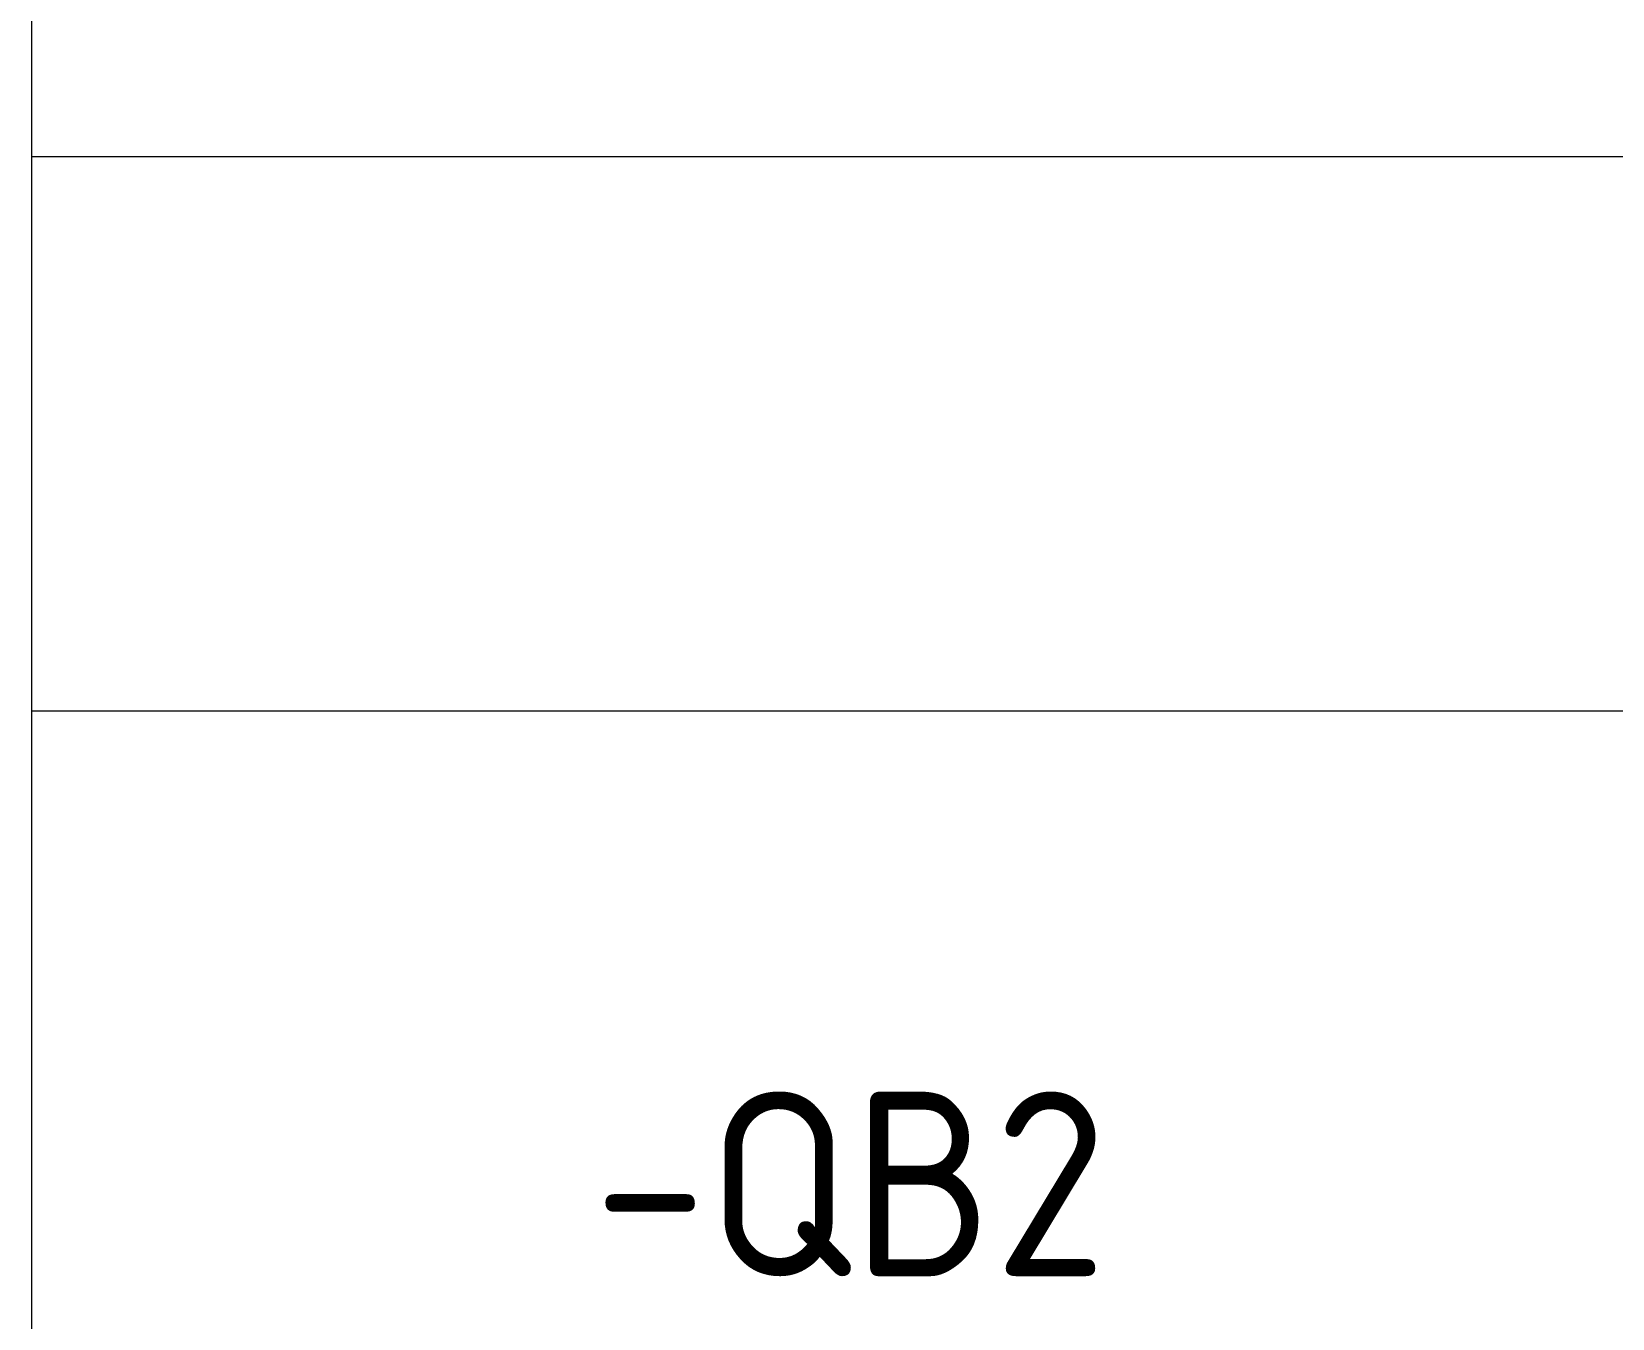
# Model space of a CAD drawing. Header units: millimetres. Extents: x 1359 to 3577, y 1333 to 3557.
# Drawn here: x 1601.1 to 1772.2, y 1910.8 to 2050.1 of the extents above; entities that cross this region are included whole.
import ezdxf
from ezdxf.enums import TextEntityAlignment as Align

# ---------------------------------------------------------------- set-up
doc = ezdxf.new("R2010")
doc.units = ezdxf.units.MM
doc.layers.add('002-PI-Kabelska kanalica', color=150, linetype='Continuous')
doc.styles.add('PI0', font='isocpeur.ttf', dxfattribs={"width": 0.9})

# ---------------------------------------------------------------- blocks, each defined once
blk = doc.blocks.new('*U50')
at = {"layer": '002-PI-Kabelska kanalica', "color": 0, "linetype": 'ByBlock', "lineweight": 0}
for p, q in [((-20, -100), (-20, 715)), ((40, -100), (40, 715)), ((-20, -100), (40, -100))]:
    blk.add_line(p, q, dxfattribs=at)
blk = doc.blocks.new('*U53')
at = {"layer": '002-PI-Kabelska kanalica', "color": 0, "linetype": 'ByBlock', "lineweight": 0}
blk.add_line((80, -100), (80, 1572), dxfattribs=at)

msp = doc.modelspace()

# ---------------------------------------------------------------- block references
at = {"layer": '002-PI-Kabelska kanalica', "color": 0, "linetype": 'ByBlock', "lineweight": 0, "xscale": -1, "rotation": 180}
msp.add_blockref('*U53', (1521.071, 3251.556), dxfattribs=at)
at = {"layer": '002-PI-Kabelska kanalica', "color": 0, "linetype": 'ByBlock', "lineweight": 0, "rotation": 270}
msp.add_blockref('*U50', (1701.071, 2016.556), dxfattribs=at)

# ---------------------------------------------------------------- texts
at = {"layer": '002-PI-Kabelska kanalica', "color": 0, "linetype": 'ByBlock', "lineweight": 0, "style": 'PI0', "width": 0.9}
msp.add_text('-QB2', height=20, dxfattribs=at).set_placement((1689.73, 1925.325), align=Align.MIDDLE)

doc.saveas('drawing.dxf')
